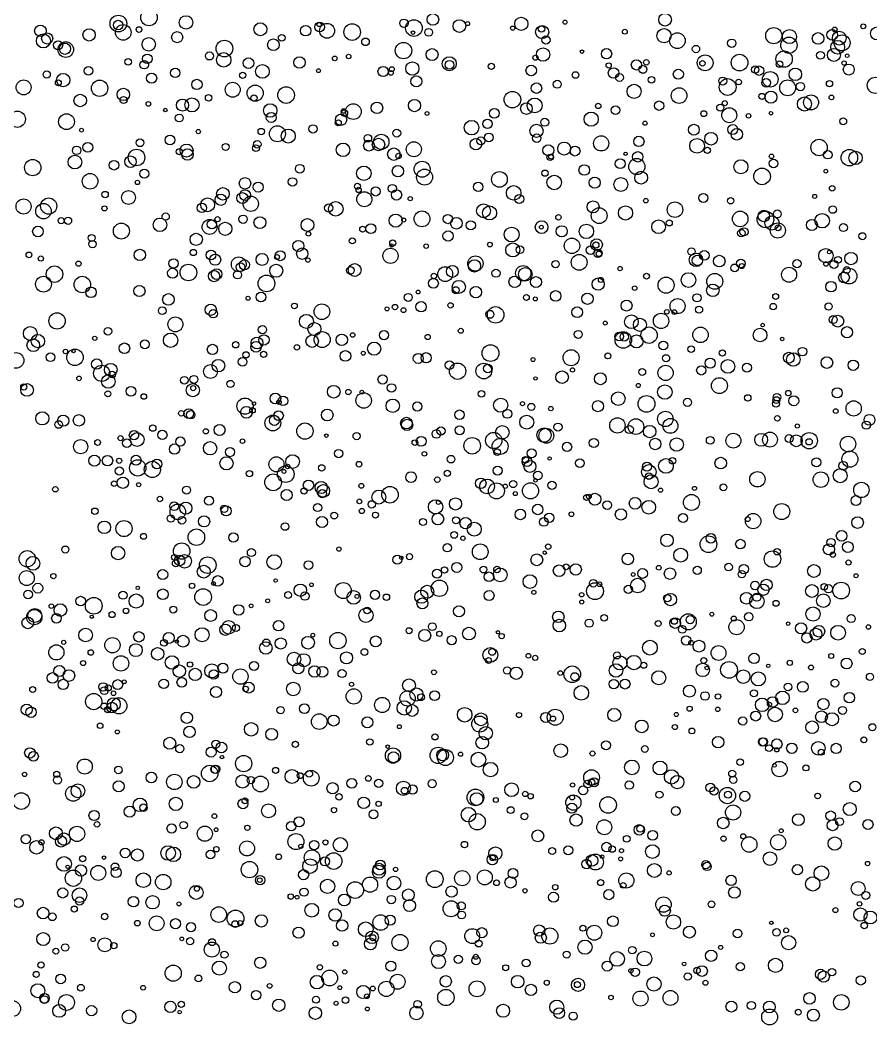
# Model space of a CAD drawing. Extents: x -296 to 296, y -196 to 196.
# Drawn here: x 70.2 to 146.2, y -195.6 to -105.8 of the extents above; entities that cross this region are included whole.
import ezdxf

# ---------------------------------------------------------------- set-up
doc = ezdxf.new("R2010")
doc.units = 0

msp = doc.modelspace()

# ---------------------------------------------------------------- linework, layer by layer
at = {"layer": 'VIA'}
for centre, radius in [((81.6929, -105.6155), 0.7399), ((78.9565, -106.1525), 0.7476), ((78.9381, -106.2847), 0.4233), ((85.0043, -106.0521), 0.6037), ((104.4605, -106.1286), 0.3753), ((105.3515, -106.5536), 0.7454), ((107.0485, -105.7848), 0.5176), ((109.4151, -106.3827), 0.5675), ((114.9394, -106.1769), 0.5883), ((118.8456, -106.0304), 0.1809), ((127.7879, -105.8082), 0.5679), ((71.9946, -106.8004), 0.5141), ((76.3406, -107.1645), 0.5536), ((79.3948, -106.9431), 0.7002), ((80.7981, -106.6902), 0.2505), ((91.6424, -106.6634), 0.5775), ((95.6826, -106.7903), 0.4657), ((96.9245, -106.4624), 0.434), ((96.8886, -106.242), 0.188), ((97.5976, -106.7993), 0.6657), ((99.8368, -106.9132), 0.7414), ((105.2678, -106.9587), 0.1571), ((106.6641, -106.9316), 0.3488), ((110.1483, -106.1575), 0.1816), ((114.1728, -106.5612), 0.1863), ((116.8033, -106.9167), 0.5854), ((116.7478, -106.6387), 0.2859), ((124.1876, -106.8814), 0.216), ((127.6866, -107.2399), 0.6365), ((137.4909, -107.2314), 0.7235), ((138.8908, -107.3187), 0.6305), ((142.7049, -107.1587), 0.4751), ((142.9333, -106.6808), 0.2155), ((145.4838, -106.3965), 0.2174), ((146.7242, -107.0383), 0.5808), ((72.2586, -107.7024), 0.6247), ((72.5999, -107.4854), 0.4955), ((73.578, -108.0895), 0.4041), ((81.6685, -108.0122), 0.5996), ((84.2088, -107.3694), 0.4929), ((88.4209, -108.3847), 0.7436), ((92.803, -108.0446), 0.5225), ((93.5483, -107.4281), 0.3048), ((101.0273, -107.786), 0.3416), ((117.1445, -107.6243), 0.3629), ((128.8833, -107.6822), 0.7034), ((133.739, -107.9135), 0.3716), ((138.8456, -108.0889), 0.7291), ((141.4489, -107.4833), 0.5176), ((143.1973, -108.2724), 0.6154), ((143.3365, -107.4556), 0.6139), ((143.5939, -107.8787), 0.7137), ((74.2565, -108.4807), 0.6999), ((74.1877, -108.4042), 0.5032), ((104.4206, -108.5672), 0.7341), ((106.9726, -108.9275), 0.5371), ((116.8836, -108.9207), 0.5985), ((120.3661, -108.6616), 0.1543), ((122.5533, -108.8469), 0.4632), ((130.5405, -108.4275), 0.3277), ((138.4156, -109.3312), 0.7323), ((142.8556, -108.9591), 0.5794), ((79.826, -109.5735), 0.2903), ((81.2564, -109.827), 0.3792), ((81.5432, -109.302), 0.4251), ((87.0903, -109.0483), 0.3599), ((88.3682, -109.3956), 0.6464), ((90.5804, -109.6927), 0.4729), ((95.1389, -109.6358), 0.5147), ((98.283, -109.2685), 0.2056), ((99.5202, -109.091), 0.2016), ((108.5139, -109.737), 0.6249), ((108.5253, -109.8306), 0.3906), ((116.2056, -109.2042), 0.2292), ((125.2208, -109.8475), 0.4548), ((126.1036, -109.6188), 0.248), ((131.3567, -109.6612), 0.7064), ((131.1204, -109.7053), 0.2436), ((134.4331, -109.642), 0.7471), ((138.0029, -109.7819), 0.2959), ((141.6587, -108.9866), 0.3472), ((143.773, -109.6856), 0.1962), ((144.0567, -109.031), 0.164), ((72.5573, -110.7039), 0.3203), ((76.2839, -110.3797), 0.3893), ((84.039, -110.5586), 0.4155), ((91.818, -110.4248), 0.6128), ((96.8321, -110.3667), 0.1676), ((102.5971, -110.436), 0.4584), ((103.2981, -110.5595), 0.2137), ((103.3795, -110.2297), 0.2158), ((105.211, -110.1739), 0.5928), ((112.2657, -109.9794), 0.2835), ((115.8285, -110.345), 0.4737), ((122.7488, -109.8922), 0.2317), ((123.1836, -110.5682), 0.4689), ((125.7994, -110.246), 0.3523), ((128.9685, -110.6801), 0.4503), ((135.8235, -110.2653), 0.3268), ((136.1765, -110.3617), 0.4179), ((139.4201, -110.6917), 0.5595), ((144.1895, -110.259), 0.4919), ((70.4924, -111.8578), 0.6654), ((73.595, -111.4506), 0.2635), ((74.0299, -111.2021), 0.594), ((77.2823, -111.9358), 0.7325), ((81.9239, -111.0341), 0.4534), ((85.972, -111.5948), 0.4639), ((90.0556, -110.7768), 0.2872), ((105.5602, -111.3153), 0.4928), ((118.1542, -111.5777), 0.3573), ((119.7818, -110.7475), 0.2955), ((123.712, -110.9779), 0.3486), ((126.5752, -111.1748), 0.2952), ((132.9367, -111.2906), 0.353), ((133.3689, -111.822), 0.7495), ((134.3508, -111.3812), 0.2492), ((136.8049, -111.4536), 0.3854), ((137.1778, -111.1378), 0.6951), ((138.7278, -111.8964), 0.7078), ((142.4699, -111.5303), 0.2777), ((146.5666, -111.6702), 0.7223), ((79.4013, -112.4843), 0.5539), ((89.1685, -112.0655), 0.6657), ((91.174, -112.3681), 0.7194), ((93.9382, -112.5423), 0.7421), ((114.1459, -112.951), 0.7414), ((116.2924, -111.922), 0.4705), ((125.0195, -112.211), 0.6318), ((129.0376, -112.5905), 0.6977), ((137.2425, -112.729), 0.5355), ((139.8706, -111.7806), 0.3696), ((75.5469, -113.0291), 0.5628), ((79.4215, -112.9815), 0.3165), ((84.6831, -113.4427), 0.5345), ((85.5311, -113.4182), 0.628), ((87.0172, -112.7903), 0.2923), ((91.0611, -112.7968), 0.2783), ((105.4005, -113.4838), 0.5452), ((116.1377, -113.4702), 0.6606), ((127.2511, -113.4902), 0.4184), ((133.1107, -113.2631), 0.2259), ((136.4401, -112.658), 0.27), ((140.2281, -113.3406), 0.6293), ((140.8235, -113.1973), 0.6673), ((142.6457, -112.7529), 0.2101), ((69.9346, -114.7001), 0.7253), ((81.6392, -113.333), 0.2072), ((83.146, -113.8769), 0.1606), ((92.5214, -113.9212), 0.6012), ((99.1425, -114.1649), 0.2905), ((99.0632, -113.9647), 0.2025), ((99.9445, -114.0161), 0.7013), ((102.0481, -113.682), 0.5151), ((112.5276, -114.1699), 0.4373), ((115.3958, -113.7465), 0.5216), ((121.8109, -113.5109), 0.2405), ((123.3511, -113.8958), 0.3819), ((131.2375, -114.2035), 0.2628), ((132.7067, -113.6626), 0.3144), ((133.5187, -114.3422), 0.6686), ((137.2406, -114.1685), 0.1652), ((74.3277, -114.9234), 0.7046), ((84.3913, -114.588), 0.351), ((92.6091, -114.54), 0.4488), ((98.5891, -115.0226), 0.272), ((98.8397, -114.7469), 0.5065), ((106.525, -114.1898), 0.1721), ((110.5015, -115.4539), 0.6519), ((111.9217, -115.1141), 0.4148), ((117.0381, -114.9734), 0.3543), ((121.1834, -114.6926), 0.6331), ((125.9852, -115.0555), 0.1856), ((135.2329, -114.3958), 0.1973), ((143.6903, -114.888), 0.3079), ((75.6642, -115.6782), 0.1685), ((86.0979, -115.807), 0.1907), ((91.7156, -115.8045), 0.2886), ((93.1619, -116.0011), 0.7155), ((94.1312, -116.2015), 0.6272), ((96.3366, -115.565), 0.371), ((103.822, -115.9471), 0.3465), ((116.3023, -115.7437), 0.5887), ((130.353, -115.6367), 0.4821), ((133.8281, -115.6184), 0.442), ((134.1923, -116.0432), 0.5163), ((80.8838, -116.8042), 0.3458), ((83.5685, -116.5584), 0.4258), ((91.36, -116.9427), 0.3353), ((101.3384, -117.0576), 0.4817), ((101.2449, -116.3995), 0.3327), ((102.1888, -116.9578), 0.5615), ((102.438, -116.7273), 0.6843), ((110.8901, -116.9302), 0.5133), ((111.3264, -116.6366), 0.3555), ((112.0409, -116.3237), 0.3907), ((116.3178, -116.3914), 0.3789), ((122.0775, -116.8612), 0.6774), ((125.4436, -116.6813), 0.4594), ((130.6432, -117.0752), 0.6567), ((131.8944, -116.4463), 0.5698), ((141.5389, -117.227), 0.7306), ((75.2311, -117.4807), 0.383), ((76.2289, -117.2178), 0.4382), ((80.5797, -118.121), 0.7395), ((84.4049, -117.5997), 0.2778), ((85.0486, -117.5054), 0.5847), ((85.1305, -117.8502), 0.5135), ((88.5403, -117.1802), 0.3026), ((91.2425, -117.287), 0.3045), ((99.02, -117.4332), 0.6075), ((103.5576, -117.8186), 0.5562), ((105.3438, -117.3887), 0.6703), ((117.3595, -117.4725), 0.492), ((118.781, -117.3223), 0.584), ((119.7424, -117.5437), 0.4452), ((125.3369, -118.0588), 0.4638), ((131.5634, -117.4765), 0.2796), ((142.3236, -117.8699), 0.381), ((144.2448, -118.1379), 0.7371), ((144.7926, -118.1504), 0.5981), ((71.303, -119.0241), 0.7296), ((75.0776, -118.529), 0.6128), ((78.5648, -118.809), 0.4304), ((80.0412, -118.4972), 0.5126), ((103.9795, -117.9916), 0.2441), ((106.0862, -119.1662), 0.7146), ((117.5178, -118.1076), 0.2852), ((117.5908, -118.0486), 0.2171), ((123.7728, -118.6762), 0.4407), ((124.256, -117.7872), 0.1508), ((125.2602, -118.9277), 0.7234), ((134.5508, -118.9525), 0.6291), ((137.465, -118.6534), 0.3961), ((137.2852, -118.0209), 0.2004), ((81.2753, -119.5695), 0.4093), ((95.1516, -119.1192), 0.3886), ((100.8775, -119.5281), 0.6446), ((103.9234, -119.3427), 0.5035), ((106.2992, -119.8746), 0.7155), ((112.9928, -120.0743), 0.6994), ((117.0612, -119.5181), 0.2765), ((120.5656, -119.2413), 0.4718), ((125.6423, -119.9251), 0.574), ((136.4397, -119.8042), 0.7438), ((142.1356, -119.3423), 0.1658), ((76.4272, -120.2417), 0.6982), ((80.6531, -120.3508), 0.1941), ((90.2625, -120.4261), 0.5112), ((94.5026, -120.3035), 0.3788), ((117.8827, -120.3514), 0.6475), ((121.4991, -120.3656), 0.4988), ((123.8364, -120.5324), 0.6239), ((77.7717, -121.4304), 0.2845), ((79.864, -121.6923), 0.622), ((88.2968, -121.368), 0.5629), ((90.2796, -121.4835), 0.4851), ((91.4483, -120.7598), 0.4497), ((100.3075, -120.6927), 0.2682), ((100.4113, -121.0198), 0.2365), ((100.9267, -121.8508), 0.6734), ((101.938, -121.1515), 0.4085), ((103.427, -120.8881), 0.3681), ((103.8007, -121.4667), 0.4591), ((111.0925, -120.7432), 0.4151), ((114.2584, -121.2827), 0.6525), ((142.7076, -120.8759), 0.2487), ((70.4907, -122.4973), 0.6744), ((72.7346, -122.4607), 0.7224), ((86.9281, -122.3411), 0.6189), ((88.1026, -121.8916), 0.5022), ((90.0295, -121.7442), 0.4878), ((90.7828, -122.251), 0.6819), ((98.3725, -122.7102), 0.6456), ((105.0221, -121.801), 0.189), ((114.7612, -121.8304), 0.3946), ((121.3536, -122.5374), 0.5404), ((126.0629, -121.9772), 0.2009), ((128.6653, -122.7809), 0.6937), ((131.204, -121.7285), 0.4033), ((133.6452, -121.9875), 0.2794), ((141.1475, -121.5929), 0.1781), ((72.2649, -122.9134), 0.6923), ((77.7121, -122.667), 0.2287), ((86.4139, -122.6244), 0.4177), ((97.7413, -122.633), 0.3615), ((106.077, -123.605), 0.7061), ((111.5674, -122.8835), 0.6124), ((112.1096, -123.0766), 0.6266), ((121.8992, -123.3147), 0.7046), ((124.249, -123.0752), 0.6352), ((134.4922, -123.6072), 0.6946), ((136.7479, -123.6491), 0.7456), ((136.6076, -123.3516), 0.5114), ((137.8097, -123.1585), 0.3531), ((142.7557, -122.774), 0.3311), ((73.8477, -123.7628), 0.273), ((74.4667, -123.7765), 0.3169), ((82.6719, -124.1348), 0.6093), ((83.1787, -123.4028), 0.3252), ((87.1089, -124.3228), 0.6677), ((87.3084, -124.0883), 0.4099), ((87.8136, -123.6363), 0.2315), ((90.099, -123.6396), 0.3725), ((91.5991, -123.9395), 0.5326), ((95.8431, -124.1512), 0.5702), ((103.7226, -123.7601), 0.5858), ((104.4434, -123.7063), 0.1771), ((108.3833, -123.6206), 0.4122), ((109.1476, -124.0012), 0.5174), ((110.4307, -124.183), 0.4134), ((116.7553, -124.3432), 0.5681), ((118.2561, -123.4687), 0.2413), ((127.2014, -124.3006), 0.6131), ((128.1518, -123.9586), 0.2738), ((137.3289, -123.9723), 0.6293), ((140.8905, -124.1482), 0.4904), ((141.8135, -123.7696), 0.6473), ((71.7743, -124.7329), 0.4758), ((79.223, -124.6897), 0.7134), ((88.5065, -124.4854), 0.5886), ((95.9256, -124.9356), 0.2081), ((100.7726, -124.5283), 0.2621), ((101.5075, -124.4778), 0.4426), ((108.4006, -125.1327), 0.4581), ((114.0863, -125.0019), 0.6609), ((116.7338, -124.3459), 0.1658), ((118.5523, -124.7115), 0.5), ((120.7592, -124.7195), 0.6449), ((134.5954, -124.8738), 0.3324), ((134.8268, -124.7603), 0.3682), ((137.8494, -124.6378), 0.6759), ((137.871, -124.4003), 0.2608), ((143.7098, -124.3805), 0.3579), ((76.5696, -125.3065), 0.307), ((76.6522, -125.856), 0.3276), ((85.9139, -125.4345), 0.5458), ((95.0377, -126.0195), 0.4948), ((99.8505, -125.5665), 0.269), ((103.4614, -125.7612), 0.2735), ((119.4661, -126.0132), 0.691), ((121.6694, -125.9066), 0.5206), ((121.6046, -125.9296), 0.2764), ((145.409, -125.1506), 0.3123), ((70.9692, -126.821), 0.255), ((80.8729, -126.8202), 0.5032), ((85.6568, -126.6106), 0.2793), ((87.2236, -126.8273), 0.4326), ((93.4087, -126.8948), 0.4449), ((95.3794, -126.712), 0.5096), ((103.2622, -126.9052), 0.6752), ((103.3549, -125.9792), 0.1537), ((106.4431, -126.0385), 0.1974), ((112.1361, -125.9018), 0.2133), ((114.179, -126.3797), 0.6248), ((114.8203, -126.3607), 0.3456), ((121.1199, -126.4091), 0.3826), ((121.7807, -126.6825), 0.3741), ((121.8719, -126.7262), 0.2476), ((130.1445, -126.5166), 0.3356), ((131.287, -126.8705), 0.4322), ((142.1441, -126.8922), 0.6366), ((142.4458, -126.5751), 0.1634), ((72.0341, -127.1496), 0.2299), ((75.3949, -127.605), 0.2371), ((83.8895, -127.5829), 0.4161), ((87.602, -127.2554), 0.496), ((89.711, -127.6652), 0.6634), ((90.215, -127.7131), 0.4453), ((91.7964, -127.2284), 0.5355), ((93.1203, -127.0103), 0.2153), ((95.8886, -127.2839), 0.1905), ((110.845, -127.5901), 0.6804), ((110.7527, -127.8113), 0.5497), ((118.0058, -127.6473), 0.3256), ((120.1111, -127.4879), 0.7057), ((130.5487, -127.2613), 0.6084), ((130.6682, -127.3116), 0.4602), ((132.6241, -127.3754), 0.516), ((134.5467, -127.5983), 0.3838), ((139.5659, -127.6096), 0.3656), ((142.1568, -127.6302), 0.2033), ((142.8675, -127.6726), 0.358), ((143.2291, -127.2632), 0.3021), ((144.386, -127.1507), 0.553), ((73.2512, -128.5438), 0.7314), ((83.7982, -128.4637), 0.4493), ((85.21, -128.3947), 0.742), ((87.5071, -128.7113), 0.5033), ((87.733, -128.5436), 0.4748), ((89.6037, -128.603), 0.3585), ((89.8668, -127.9209), 0.3985), ((93.0538, -128.2378), 0.5835), ((99.6833, -128.2106), 0.3431), ((100.0619, -128.169), 0.5717), ((108.1458, -128.5373), 0.6633), ((108.7868, -128.2984), 0.5294), ((112.6764, -128.4588), 0.364), ((115.1114, -128.4587), 0.684), ((115.3006, -128.5553), 0.607), ((123.7605, -128.0477), 0.1971), ((134.0009, -127.9804), 0.3437), ((134.6396, -127.8167), 0.2237), ((138.8591, -128.5912), 0.6702), ((143.764, -128.8414), 0.4818), ((144.2093, -128.7166), 0.7036), ((144.0126, -128.1711), 0.2954), ((72.2694, -129.4393), 0.7037), ((75.7358, -129.472), 0.7388), ((92.1787, -129.3701), 0.7475), ((107.0952, -129.3564), 0.4388), ((107.1366, -128.7066), 0.2424), ((109.3634, -129.6816), 0.5846), ((114.3541, -129.2316), 0.5162), ((116.2545, -129.2523), 0.4898), ((121.8095, -129.4325), 0.5471), ((122.0561, -129.0573), 0.2291), ((126.1248, -128.7209), 0.2608), ((127.8728, -129.525), 0.7214), ((129.8733, -129.0686), 0.6587), ((132.2193, -129.1844), 0.7088), ((142.5994, -129.6645), 0.4698), ((76.5117, -130.166), 0.4643), ((80.8371, -130.0478), 0.504), ((91.6925, -130.5844), 0.4314), ((105.7253, -130.1398), 0.1657), ((109.0909, -129.975), 0.3105), ((110.8867, -130.1535), 0.5134), ((118.0104, -130.4902), 0.4728), ((125.0663, -129.7958), 0.2033), ((132.045, -129.9854), 0.5561), ((83.4268, -130.8032), 0.5194), ((90.5356, -130.6969), 0.1805), ((104.8418, -130.6184), 0.3528), ((105.9908, -131.4514), 0.46), ((115.3933, -130.6228), 0.2604), ((116.1938, -130.754), 0.1769), ((120.8508, -130.7349), 0.5054), ((124.3418, -131.3493), 0.4928), ((128.897, -131.3977), 0.674), ((130.6286, -130.6597), 0.3631), ((137.6595, -130.543), 0.2653), ((82.876, -131.8056), 0.3417), ((87.2005, -131.7175), 0.5069), ((87.4315, -132.0739), 0.3774), ((94.6794, -131.3858), 0.2543), ((97.1342, -131.8979), 0.6997), ((102.9518, -131.6459), 0.1771), ((103.6617, -131.4835), 0.2399), ((104.4151, -131.7554), 0.2166), ((108.6289, -131.3312), 0.2375), ((112.1427, -132.1326), 0.3564), ((112.6467, -132.1805), 0.7383), ((119.9304, -131.9477), 0.4786), ((127.9415, -131.9052), 0.2036), ((128.6171, -131.9319), 0.204), ((130.8168, -131.7109), 0.3184), ((137.4395, -131.4396), 0.2846), ((142.388, -131.4346), 0.3207), ((73.478, -132.7186), 0.7311), ((84.0485, -133.0304), 0.6722), ((95.7547, -132.7625), 0.6272), ((96.4667, -133.4493), 0.583), ((122.435, -132.9185), 0.1766), ((124.7811, -132.7993), 0.6092), ((125.5345, -133.0713), 0.586), ((127.4251, -132.7185), 0.6883), ((142.8005, -132.5982), 0.3532), ((143.2092, -132.7377), 0.5264), ((71.0866, -133.8428), 0.6143), ((78.0204, -133.6431), 0.3415), ((91.823, -133.5017), 0.3692), ((97.1568, -134.3888), 0.7166), ((102.6798, -133.9931), 0.4083), ((109.5412, -133.6025), 0.2235), ((120.0258, -133.9249), 0.3554), ((123.6727, -134.1053), 0.3885), ((124.0475, -134.4189), 0.7366), ((126.3532, -133.9949), 0.7335), ((130.9463, -133.9687), 0.6923), ((136.2715, -133.9823), 0.6081), ((136.4983, -133.0948), 0.1647), ((144.0328, -133.7307), 0.501), ((71.3532, -134.8893), 0.5657), ((71.7704, -134.5231), 0.5918), ((76.8472, -134.2824), 0.1873), ((81.3163, -134.8112), 0.3939), ((83.6201, -134.4474), 0.6417), ((89.4387, -134.8549), 0.283), ((91.2486, -135.0367), 0.4749), ((91.3378, -134.6859), 0.5275), ((91.9583, -134.4196), 0.4658), ((96.2626, -134.5239), 0.5578), ((98.9075, -134.4129), 0.5112), ((99.8821, -133.978), 0.1978), ((101.8023, -135.2007), 0.5862), ((106.5835, -134.1568), 0.2321), ((124.1412, -134.1525), 0.379), ((125.2325, -134.5477), 0.5832), ((127.6276, -134.9173), 0.394), ((138.2401, -134.3294), 0.1586), ((69.816, -136.2481), 0.6985), ((74.2335, -135.454), 0.1968), ((75.0789, -135.9745), 0.7389), ((74.9538, -135.4152), 0.1509), ((79.4969, -135.1653), 0.4745), ((87.3611, -135.2708), 0.4612), ((90.365, -135.7503), 0.2793), ((91.9256, -135.7079), 0.2765), ((94.8997, -135.0816), 0.2433), ((99.2332, -135.852), 0.4773), ((100.8286, -135.6055), 0.1741), ((106.4478, -136.0126), 0.4557), ((112.192, -135.5997), 0.7466), ((119.3918, -136.007), 0.716), ((130.1167, -135.2403), 0.3018), ((132.8967, -135.5924), 0.2799), ((138.8362, -136.005), 0.4846), ((139.237, -136.1655), 0.6074), ((140.049, -135.4658), 0.3829), ((72.8934, -135.9639), 0.3964), ((77.0254, -136.5742), 0.4673), ((87.8929, -136.7195), 0.5629), ((90.0467, -136.3742), 0.3945), ((105.7338, -136.0756), 0.4404), ((108.5274, -136.6809), 0.3877), ((115.9906, -136.1711), 0.1797), ((122.679, -135.8468), 0.2646), ((127.87, -136.0568), 0.3196), ((131.8151, -136.4953), 0.4537), ((133.3937, -136.7905), 0.6099), ((142.2329, -136.4461), 0.5204), ((144.5893, -136.6855), 0.4617), ((77.4697, -137.404), 0.7213), ((78.27, -137.0805), 0.5658), ((78.3993, -137.5043), 0.289), ((87.1792, -137.2372), 0.6195), ((109.2515, -137.2113), 0.7291), ((111.5943, -137.1975), 0.7011), ((111.943, -136.9747), 0.3851), ((118.5833, -137.7457), 0.5625), ((119.5147, -137.0962), 0.1898), ((125.739, -137.2788), 0.3088), ((127.8295, -137.3661), 0.6799), ((131.0191, -137.138), 0.4164), ((135.0919, -136.9011), 0.4006), ((75.4408, -137.8538), 0.2057), ((78.0595, -138.1309), 0.6019), ((84.8481, -138.0191), 0.3398), ((85.7049, -137.9435), 0.3583), ((88.9675, -138.3461), 0.3159), ((102.5573, -137.9511), 0.4147), ((116.2089, -137.8583), 0.1516), ((122.0035, -137.889), 0.5323), ((132.6358, -138.503), 0.7116), ((70.5115, -138.6211), 0.2751), ((70.8024, -138.8851), 0.5628), ((78.0182, -139.2354), 0.2703), ((80.0829, -139.006), 0.432), ((85.6039, -138.9055), 0.5921), ((85.6451, -138.7255), 0.2304), ((98.1875, -139.0442), 0.5654), ((99.4967, -139.0728), 0.2362), ((100.8688, -139.8283), 0.6915), ((100.6995, -139.0845), 0.1698), ((103.3455, -138.7085), 0.3804), ((111.3818, -139.2326), 0.2949), ((123.6003, -139.6662), 0.6089), ((125.3883, -138.4864), 0.1826), ((127.7623, -139.0785), 0.6456), ((138.7881, -139.1692), 0.2452), ((143.1463, -139.142), 0.4529), ((81.229, -139.4745), 0.2438), ((90.2659, -140.335), 0.7264), ((91.0707, -140.0959), 0.1606), ((92.9782, -139.656), 0.4755), ((93.3028, -139.9808), 0.2057), ((93.6696, -139.8607), 0.4314), ((103.4599, -140.3036), 0.6013), ((105.6508, -140.3685), 0.4081), ((113.1018, -140.25), 0.6319), ((115.0497, -140.115), 0.1825), ((121.7853, -140.3396), 0.4966), ((126.1276, -140.1344), 0.7489), ((129.7843, -139.9987), 0.364), ((135.165, -139.6006), 0.2899), ((137.6909, -140.114), 0.3182), ((137.7221, -139.7953), 0.3025), ((137.7729, -139.5342), 0.3402), ((139.2794, -139.8583), 0.439), ((144.6265, -140.5438), 0.6837), ((72.162, -141.4261), 0.5915), ((84.5785, -140.9808), 0.2466), ((85.2468, -141.0134), 0.4339), ((85.4219, -141.1067), 0.3678), ((90.3983, -140.8884), 0.5276), ((90.9376, -140.717), 0.2463), ((93.2655, -141.1848), 0.4267), ((97.6105, -141.1242), 0.5197), ((109.4228, -141.1081), 0.4293), ((113.6903, -141.0221), 0.4007), ((115.8383, -140.4026), 0.3135), ((117.578, -140.5531), 0.197), ((127.8091, -141.4764), 0.6883), ((143.0244, -140.7812), 0.211), ((73.6259, -141.9754), 0.3403), ((74.028, -141.636), 0.5028), ((75.4316, -141.603), 0.5078), ((92.7469, -141.8384), 0.7078), ((92.8821, -141.6118), 0.4431), ((95.6221, -142.5685), 0.7293), ((104.6865, -141.8515), 0.5195), ((104.7384, -142.0151), 0.5037), ((115.4259, -141.7627), 0.6211), ((118.2174, -142.2084), 0.3649), ((123.5263, -142.059), 0.688), ((125.1748, -142.1658), 0.698), ((128.2598, -142.0955), 0.6637), ((137.8141, -141.4231), 0.2466), ((145.7624, -142.033), 0.3657), ((146.0405, -141.559), 0.4867), ((80.3528, -142.9406), 0.4189), ((80.6258, -143.3218), 0.6196), ((82.0245, -142.2949), 0.2908), ((82.8886, -142.903), 0.4118), ((86.7716, -142.5845), 0.2357), ((87.9929, -142.4641), 0.4937), ((100.2363, -143.0095), 0.3252), ((107.3549, -142.8221), 0.3857), ((107.7761, -142.5553), 0.3643), ((109.437, -142.4906), 0.3971), ((112.4845, -143.4044), 0.7291), ((113.2477, -142.6708), 0.5985), ((116.9707, -142.9217), 0.6415), ((117.1755, -142.9764), 0.6654), ((124.5971, -142.4268), 0.3644), ((126.407, -142.6086), 0.5564), ((137.1501, -143.3239), 0.6626), ((139.5941, -142.1133), 0.1834), ((140.6643, -143.4207), 0.7293), ((75.5866, -143.9576), 0.6365), ((77.1004, -143.5862), 0.2592), ((79.1488, -143.1939), 0.2281), ((79.7114, -143.6493), 0.3875), ((84.4934, -143.4999), 0.4147), ((87.1447, -144.1027), 0.5962), ((90.0408, -143.4661), 0.2041), ((97.5249, -142.9688), 0.1612), ((105.4371, -143.5931), 0.2516), ((106.0033, -143.4733), 0.4369), ((110.5546, -143.8771), 0.7375), ((113.0521, -143.9292), 0.7155), ((119.0241, -143.978), 0.4162), ((121.4201, -143.6278), 0.4121), ((126.9068, -143.7164), 0.5099), ((128.8203, -143.7705), 0.5982), ((131.8153, -143.3915), 0.3474), ((133.8862, -143.4212), 0.6652), ((136.3664, -143.3405), 0.576), ((138.8617, -143.233), 0.3505), ((139.5034, -143.4338), 0.5258), ((140.6469, -143.5228), 0.2795), ((144.1223, -143.7242), 0.6941), ((83.9744, -144.1685), 0.4586), ((88.9286, -144.4377), 0.4135), ((98.6288, -144.5718), 0.367), ((106.2891, -144.5925), 0.2044), ((112.7799, -144.4425), 0.296), ((115.8735, -144.5561), 0.4039), ((144.287, -145.0732), 0.7155), ((76.8225, -145.2046), 0.4996), ((77.9829, -145.2065), 0.4658), ((79.0221, -145.2184), 0.2313), ((80.6898, -145.8525), 0.7294), ((80.5329, -145.1722), 0.4478), ((81.9884, -145.9923), 0.7263), ((82.402, -145.5116), 0.4372), ((88.6127, -145.441), 0.5869), ((93.0739, -145.5361), 0.6711), ((94.5128, -145.2838), 0.6129), ((100.4505, -145.5217), 0.2513), ((108.6736, -145.0733), 0.3413), ((115.3075, -145.1305), 0.2906), ((115.4588, -145.3018), 0.436), ((115.7163, -145.7248), 0.5358), ((117.4684, -145.0142), 0.1528), ((120.1682, -145.4312), 0.3859), ((126.1674, -145.7515), 0.4078), ((127.8571, -145.6782), 0.6562), ((128.4481, -145.2156), 0.2871), ((132.7491, -145.4253), 0.5184), ((141.3022, -145.356), 0.4029), ((143.6923, -145.6562), 0.3867), ((79.0365, -146.1311), 0.3644), ((90.663, -146.3678), 0.2836), ((93.9013, -146.4086), 0.7435), ((93.745, -146.168), 0.1712), ((94.0719, -145.7279), 0.1983), ((97.1153, -145.8527), 0.2883), ((105.0926, -146.6739), 0.4775), ((108.3284, -146.3352), 0.2793), ((112.8286, -146.0906), 0.3982), ((116.4247, -146.532), 0.3937), ((126.3313, -146.206), 0.648), ((126.3265, -146.5914), 0.293), ((136.0294, -146.8702), 0.6872), ((141.6958, -146.9016), 0.6912), ((143.4226, -146.549), 0.6253), ((78.5815, -147.2616), 0.25), ((79.3602, -147.1757), 0.5095), ((80.7715, -147.3566), 0.1823), ((92.775, -147.142), 0.7464), ((95.9351, -147.4073), 0.4649), ((97.0681, -147.6076), 0.5447), ((107.4421, -146.9041), 0.2429), ((111.3266, -147.2301), 0.4679), ((111.8875, -147.5108), 0.661), ((112.7225, -147.9077), 0.7118), ((114.215, -147.304), 0.3148), ((115.7628, -147.9029), 0.7239), ((116.2118, -146.9681), 0.1542), ((117.679, -147.412), 0.3636), ((126.5319, -147.0858), 0.626), ((145.3126, -147.8253), 0.6865), ((73.3257, -147.7642), 0.2401), ((85.0499, -147.8339), 0.3542), ((93.9859, -148.2772), 0.4918), ((95.5348, -147.9214), 0.2687), ((97.2582, -147.909), 0.5595), ((97.1722, -148.1544), 0.3676), ((100.6541, -147.4556), 0.2141), ((102.2108, -148.4582), 0.6202), ((103.214, -148.2496), 0.7396), ((113.5115, -147.4906), 0.1906), ((114.4024, -148.1505), 0.1782), ((121.5209, -148.6527), 0.528), ((127.3772, -147.8412), 0.1855), ((130.408, -147.6827), 0.1808), ((132.9954, -147.5888), 0.3032), ((82.6614, -148.633), 0.2435), ((83.9374, -149.2753), 0.3983), ((84.9855, -149.456), 0.5433), ((87.0496, -148.7869), 0.3958), ((100.4831, -148.8409), 0.2115), ((101.5855, -149.1099), 0.3269), ((107.2814, -149.3376), 0.6383), ((107.543, -148.9356), 0.1839), ((109.0624, -149.0732), 0.5427), ((120.7711, -148.4952), 0.2666), ((120.9728, -148.4204), 0.2124), ((122.6222, -149.1866), 0.3863), ((125.1052, -149.0156), 0.5205), ((126.3261, -149.365), 0.6132), ((130.1413, -148.9399), 0.7149), ((144.8348, -148.7687), 0.4407), ((76.8606, -149.7224), 0.2854), ((84.2637, -149.7748), 0.6949), ((88.4012, -149.5149), 0.3233), ((88.5808, -149.6927), 0.447), ((96.7563, -149.4), 0.3599), ((98.2366, -150.1122), 0.3014), ((100.7056, -149.703), 0.2292), ((101.9188, -150.0733), 0.2714), ((107.4901, -150.4163), 0.5214), ((114.8574, -150.0134), 0.4674), ((116.4091, -149.5673), 0.4677), ((117.4327, -150.3108), 0.4217), ((119.4217, -149.9957), 0.2107), ((123.8355, -150.0116), 0.5005), ((135.6502, -150.6099), 0.6856), ((138.2043, -149.7505), 0.7134), ((77.6991, -151.1583), 0.5583), ((79.4612, -151.276), 0.7187), ((83.647, -150.3755), 0.3266), ((84.6318, -150.534), 0.3391), ((86.6151, -150.6345), 0.4986), ((93.8418, -151.0934), 0.3345), ((97.1437, -150.6866), 0.4922), ((106.1575, -150.6855), 0.3167), ((109.1099, -150.5316), 0.3159), ((109.9705, -150.7904), 0.5042), ((110.7442, -151.3247), 0.6261), ((116.9512, -150.6849), 0.3886), ((129.3932, -150.3364), 0.3985), ((135.1572, -150.4358), 0.2148), ((144.9732, -150.7406), 0.5221), ((81.2055, -151.9656), 0.264), ((85.9236, -152.044), 0.7388), ((89.2335, -152.071), 0.4189), ((108.9412, -151.8417), 0.2995), ((131.8791, -152.1439), 0.4244), ((143.5483, -151.9206), 0.4762), ((84.6109, -153.2801), 0.7315), ((109.7292, -152.1444), 0.1932), ((127.9505, -152.3231), 0.5549), ((131.6561, -152.6761), 0.7482), ((134.5117, -152.6591), 0.427), ((142.6041, -152.5217), 0.3715), ((144.1083, -152.921), 0.4841), ((70.8124, -153.9757), 0.7283), ((74.22, -153.1461), 0.3139), ((78.9306, -153.4653), 0.5929), ((90.8365, -153.4176), 0.3622), ((98.6567, -153.1038), 0.1978), ((104.9581, -153.7816), 0.2732), ((108.336, -152.9907), 0.3688), ((111.2726, -153.3485), 0.7019), ((117.037, -153.4328), 0.1554), ((117.3457, -152.8901), 0.2408), ((124.4529, -153.9884), 0.5143), ((129.1767, -153.6513), 0.6186), ((137.3751, -154.0004), 0.735), ((137.7943, -153.3391), 0.2927), ((142.4144, -153.1297), 0.5007), ((142.7626, -153.6115), 0.2368), ((71.3267, -154.3821), 0.6188), ((83.9669, -153.8442), 0.2593), ((84.0856, -154.3793), 0.3086), ((84.4352, -154.1263), 0.4671), ((84.8744, -154.1972), 0.6048), ((86.9356, -154.5429), 0.7406), ((90.2703, -154.227), 0.4663), ((92.875, -154.2659), 0.6559), ((95.9425, -154.5326), 0.3891), ((103.8745, -154.0551), 0.4087), ((104.2286, -153.8865), 0.157), ((109.1788, -154.7458), 0.4488), ((116.3268, -154.0651), 0.5273), ((133.4585, -154.7129), 0.3405), ((144.1722, -154.3074), 0.2326), ((70.7735, -155.6946), 0.6723), ((73.1498, -155.5218), 0.2322), ((82.9154, -155.383), 0.4498), ((86.5831, -155.121), 0.576), ((107.4099, -155.3086), 0.4019), ((108.0893, -154.98), 0.2829), ((111.558, -154.9374), 0.3042), ((112.058, -155.5755), 0.4229), ((113.0526, -155.4179), 0.6174), ((112.7687, -154.9282), 0.2882), ((118.3187, -155.039), 0.5185), ((118.9489, -154.6915), 0.2561), ((119.8032, -154.9261), 0.5057), ((124.9297, -155.3789), 0.1711), ((125.7727, -155.285), 0.4377), ((127.2195, -154.7769), 0.2125), ((128.2214, -155.3031), 0.5096), ((130.6584, -155.0079), 0.3612), ((134.635, -155.3475), 0.3342), ((134.8127, -154.8958), 0.4195), ((141.073, -155.064), 0.5672), ((144.8406, -155.4844), 0.1812), ((71.7637, -156.597), 0.4384), ((85.5399, -156.3889), 0.2367), ((87.4473, -156.1839), 0.169), ((87.8461, -155.9499), 0.4708), ((93.0021, -155.9093), 0.1542), ((96.1941, -156.2956), 0.1662), ((99.0402, -156.8145), 0.7177), ((107.6331, -156.6104), 0.7288), ((115.7112, -156.0149), 0.6121), ((121.523, -156.868), 0.7494), ((121.367, -156.1576), 0.3423), ((121.9267, -156.2486), 0.2062), ((125.3478, -156.3618), 0.6505), ((135.814, -156.3616), 0.3861), ((136.8408, -156.3101), 0.5114), ((141.9976, -156.4743), 0.2866), ((143.5037, -156.8135), 0.7482), ((70.8916, -157.1692), 0.3912), ((79.3693, -157.2341), 0.3576), ((80.6858, -156.5672), 0.1522), ((82.932, -157.145), 0.4758), ((86.5269, -157.3967), 0.7422), ((94.1152, -157.2114), 0.3048), ((95.2108, -156.7816), 0.5548), ((95.6146, -157.3065), 0.373), ((99.9681, -157.4298), 0.6084), ((101.8764, -157.1947), 0.4151), ((106.015, -157.3594), 0.59), ((106.5413, -156.9198), 0.5766), ((112.0629, -157.259), 0.446), ((116.0591, -156.9665), 0.183), ((120.3313, -157.1847), 0.1988), ((124.5041, -156.7056), 0.3641), ((128.2564, -157.6226), 0.5493), ((135.0455, -157.4957), 0.5245), ((135.9739, -157.4063), 0.3631), ((136.5641, -156.7389), 0.5021), ((140.8967, -156.8498), 0.5724), ((142.3766, -156.6525), 0.3698), ((72.967, -158.2078), 0.2054), ((73.7819, -158.5622), 0.5657), ((75.587, -157.7501), 0.4239), ((76.7559, -158.1708), 0.7498), ((80.5423, -157.7543), 0.636), ((90.8175, -158.1724), 0.1716), ((92.2907, -157.731), 0.1758), ((100.2629, -157.3385), 0.1767), ((102.9022, -157.4081), 0.2833), ((106.1105, -157.9573), 0.488), ((120.3396, -157.8384), 0.1759), ((127.9828, -157.4914), 0.3287), ((135.991, -157.774), 0.6476), ((137.6942, -157.954), 0.2652), ((141.9234, -157.7228), 0.6044), ((71.4487, -159.1845), 0.6824), ((71.4958, -159.0438), 0.6222), ((73.4247, -159.2908), 0.4288), ((78.3975, -158.958), 0.2733), ((79.6394, -158.6301), 0.2416), ((83.8581, -158.5101), 0.3069), ((87.195, -159.0435), 0.5256), ((89.7024, -158.5447), 0.4682), ((101.0651, -159.0237), 0.6382), ((101.1853, -158.5891), 0.2925), ((109.378, -158.6642), 0.49), ((118.2482, -159.1605), 0.509), ((129.854, -159.6046), 0.7177), ((131.961, -158.9302), 0.1748), ((135.2507, -159.1495), 0.3817), ((140.9966, -158.9114), 0.6389), ((70.8631, -159.7014), 0.5157), ((76.576, -159.1524), 0.1503), ((88.8, -160.0951), 0.6005), ((93.2614, -159.9552), 0.4673), ((107, -160.0416), 0.3426), ((118.338, -159.939), 0.5602), ((121.0003, -159.7259), 0.3635), ((122.3394, -159.2461), 0.2895), ((127.1721, -159.7601), 0.2611), ((128.683, -159.7139), 0.4776), ((128.6165, -159.5621), 0.2671), ((130.0238, -159.4087), 0.37), ((134.1681, -160.0825), 0.6811), ((133.914, -159.3192), 0.2245), ((138.7773, -159.7645), 0.1606), ((139.9321, -160.1819), 0.4973), ((144.4016, -159.3164), 0.3624), ((76.0271, -160.7842), 0.6109), ((80.7852, -160.9476), 0.467), ((83.4592, -161.0479), 0.4906), ((86.4372, -160.756), 0.6272), ((88.5226, -160.3192), 0.4994), ((89.4674, -160.1578), 0.3133), ((96.3254, -160.797), 0.1746), ((98.5602, -161.2813), 0.7325), ((104.9243, -160.3973), 0.2698), ((106.3208, -160.8249), 0.5335), ((107.6282, -160.6788), 0.238), ((110.2703, -160.6581), 0.568), ((112.8513, -160.54), 0.1518), ((113.1896, -160.8831), 0.2339), ((129.3276, -160.2791), 0.3484), ((140.4465, -161.043), 0.4598), ((141.2614, -160.7078), 0.5307), ((141.5257, -160.4503), 0.5171), ((143.2376, -160.5792), 0.6596), ((145.9448, -160.0658), 0.1991), ((74.0775, -161.4342), 0.1833), ((78.4268, -161.6929), 0.6835), ((80.5135, -162.1355), 0.5741), ((83.0328, -161.4803), 0.3023), ((84.1683, -161.3703), 0.1509), ((84.739, -161.335), 0.526), ((92.1248, -161.9442), 0.5577), ((92.1679, -161.4692), 0.3276), ((93.4616, -161.5397), 0.4975), ((95.8984, -161.4793), 0.5665), ((101.9399, -161.3546), 0.4838), ((108.7213, -161.2487), 0.4086), ((126.429, -161.9155), 0.6611), ((129.66, -161.2726), 0.4185), ((130.1092, -161.4821), 0.2101), ((130.8119, -161.7803), 0.5318), ((73.4159, -162.3353), 0.6787), ((76.4914, -162.3462), 0.245), ((82.4611, -162.4702), 0.5595), ((94.6431, -162.9333), 0.6075), ((95.5156, -163.0356), 0.5814), ((99.3311, -162.8304), 0.5377), ((100.9348, -162.313), 0.3048), ((112.1763, -162.5671), 0.6567), ((112.3343, -162.2928), 0.306), ((115.5774, -162.6378), 0.2103), ((123.4955, -162.6118), 0.3128), ((132.5586, -162.3947), 0.6633), ((135.7337, -162.868), 0.4627), ((142.6251, -162.6586), 0.2225), ((145.3928, -162.2576), 0.2711), ((75.807, -163.295), 0.2263), ((79.188, -163.3232), 0.6894), ((83.7474, -163.2362), 0.6056), ((85.358, -163.4176), 0.238), ((87.2982, -163.9931), 0.6276), ((88.2955, -163.7453), 0.4456), ((91.0714, -163.5432), 0.3992), ((95.0234, -163.7559), 0.4919), ((112.0186, -163.0613), 0.262), ((116.184, -162.8229), 0.2314), ((123.397, -163.9532), 0.6048), ((123.7528, -163.2697), 0.63), ((124.9995, -163.246), 0.6428), ((125.882, -163.4871), 0.2707), ((131.145, -163.9031), 0.6004), ((131.2422, -163.0616), 0.2687), ((133.4946, -163.8985), 0.7484), ((136.9945, -163.5372), 0.154), ((138.9252, -163.2694), 0.2375), ((143.9927, -163.3297), 0.4882), ((73.0747, -164.6211), 0.476), ((73.6776, -164.0021), 0.4925), ((74.5409, -164.4055), 0.5216), ((84.407, -164.0095), 0.5574), ((85.8218, -164.3049), 0.5454), ((87.4736, -164.3063), 0.4161), ((89.8601, -164.492), 0.6846), ((96.4743, -164.0369), 0.5086), ((97.1781, -164.0701), 0.4873), ((98.932, -164.2239), 0.36), ((107.1375, -164.1124), 0.2176), ((113.6785, -163.9512), 0.3271), ((114.4967, -164.2002), 0.548), ((118.4201, -164.1866), 0.2078), ((119.4921, -164.2894), 0.7413), ((119.7132, -164.507), 0.3578), ((127.2215, -164.6064), 0.63), ((131.5063, -163.7287), 0.1619), ((134.7647, -164.5016), 0.6018), ((136.1111, -164.7055), 0.6303), ((140.8203, -163.6905), 0.2189), ((146.0775, -164.522), 0.3192), ((74.0322, -165.1978), 0.4567), ((77.5993, -165.4279), 0.382), ((78.8944, -165.2184), 0.4463), ((79.4863, -164.9606), 0.169), ((83.005, -165.1417), 0.4255), ((84.618, -165.0129), 0.4267), ((90.5985, -165.4805), 0.4871), ((94.5748, -165.6002), 0.6055), ((99.7848, -165.1932), 0.1873), ((104.9157, -165.2757), 0.5705), ((123.1955, -165.1724), 0.4204), ((124.2068, -165.1627), 0.4448), ((138.7733, -165.4169), 0.3404), ((140.0834, -165.4154), 0.4856), ((142.9488, -165.0824), 0.3464), ((71.3055, -165.6536), 0.2638), ((76.7546, -166.7264), 0.7279), ((77.7031, -165.755), 0.3503), ((78.0522, -165.517), 0.2716), ((78.5217, -165.9889), 0.2085), ((87.6815, -165.8698), 0.4968), ((90.3243, -165.5992), 0.2467), ((99.9794, -166.2686), 0.6813), ((104.7868, -166.4509), 0.6807), ((105.5807, -166.1033), 0.5865), ((105.9861, -166.3482), 0.299), ((107.2082, -166.1976), 0.4314), ((120.3021, -165.9536), 0.6533), ((129.9614, -165.798), 0.5337), ((131.3506, -166.2315), 0.3842), ((132.5097, -166.2786), 0.2387), ((135.7153, -165.9936), 0.3133), ((138.2659, -166.399), 0.6046), ((144.2471, -166.3817), 0.4675), ((70.7656, -167.4542), 0.504), ((77.6812, -167.1519), 0.2895), ((78.3754, -167.2663), 0.4689), ((78.5485, -166.9651), 0.5818), ((78.9995, -167.1144), 0.7224), ((95.574, -167.3611), 0.4405), ((102.5188, -167.0352), 0.6788), ((104.4829, -167.2979), 0.6396), ((136.4522, -167.0272), 0.604), ((137.1087, -166.9813), 0.1884), ((137.393, -166.7664), 0.4654), ((141.9226, -166.9529), 0.5091), ((71.1573, -167.6808), 0.4646), ((77.9921, -167.4584), 0.2679), ((85.0686, -168.1707), 0.5049), ((93.4409, -167.499), 0.3193), ((96.898, -168.5223), 0.699), ((105.1948, -167.5301), 0.5234), ((109.8821, -167.912), 0.6511), ((111.3292, -168.3134), 0.5699), ((114.737, -167.9386), 0.2275), ((117.1158, -168.1452), 0.4456), ((117.9706, -168.1298), 0.7151), ((123.2385, -167.9256), 0.5825), ((128.7932, -167.8859), 0.1851), ((129.9768, -167.3702), 0.2306), ((132.4884, -167.4256), 0.1978), ((135.8732, -168.023), 0.4481), ((137.6076, -167.8843), 0.65), ((139.4275, -167.5152), 0.2066), ((141.7522, -168.0883), 0.5264), ((142.6922, -168.3123), 0.5853), ((143.6351, -167.5215), 0.3608), ((77.3284, -168.8895), 0.2491), ((90.8178, -169.2064), 0.6015), ((98.1826, -168.424), 0.4894), ((101.1963, -168.5874), 0.4895), ((111.2304, -168.7454), 0.718), ((117.7744, -168.259), 0.2335), ((125.6988, -168.9467), 0.5641), ((128.6588, -169.0068), 0.2311), ((134.7202, -168.4699), 0.367), ((140.9186, -169.0255), 0.5659), ((146.3013, -169.022), 0.3128), ((78.8635, -169.4399), 0.1808), ((85.3141, -169.4398), 0.5086), ((92.6408, -169.6565), 0.5256), ((104.0467, -168.9708), 0.1761), ((107.2365, -169.8871), 0.2739), ((111.7677, -169.5587), 0.5945), ((130.1858, -169.3584), 0.2577), ((83.5454, -170.4572), 0.5337), ((84.4419, -170.9365), 0.3681), ((87.6585, -170.5252), 0.3537), ((88.1615, -170.838), 0.4785), ((94.7632, -170.5543), 0.2796), ((101.4197, -170.3439), 0.2884), ((111.4497, -170.4025), 0.5643), ((118.4691, -171.1168), 0.6076), ((122.5138, -170.6385), 0.3961), ((132.5258, -170.3594), 0.5131), ((136.4921, -170.3405), 0.3775), ((136.5706, -170.3358), 0.3736), ((137.7679, -170.5281), 0.4604), ((139.1019, -170.9035), 0.4661), ((141.4657, -170.9021), 0.6032), ((143.0673, -170.9146), 0.4561), ((145.5402, -170.1502), 0.2644), ((71.0519, -171.3169), 0.4662), ((71.377, -171.6266), 0.4337), ((87.2375, -171.2467), 0.447), ((103.4826, -171.554), 0.6798), ((103.0018, -170.7537), 0.1599), ((103.5276, -171.7083), 0.4881), ((107.5201, -171.5363), 0.7272), ((107.9197, -171.507), 0.5209), ((108.1691, -171.7312), 0.7157), ((109.5168, -171.4352), 0.184), ((111.1107, -171.9234), 0.6584), ((121.3022, -171.3674), 0.227), ((125.9781, -170.9662), 0.2996), ((137.0661, -170.8894), 0.3026), ((137.752, -171.0398), 0.1943), ((141.7324, -171.259), 0.2652), ((75.9553, -172.5367), 0.6728), ((88.2134, -171.6911), 0.152), ((90.1462, -172.2726), 0.7285), ((112.194, -172.8094), 0.647), ((124.8166, -172.6085), 0.655), ((127.3282, -172.6639), 0.6222), ((134.4925, -172.146), 0.2934), ((138.005, -172.7577), 0.6831), ((137.545, -172.4396), 0.163), ((70.5795, -173.2391), 0.1913), ((73.4565, -173.2194), 0.2725), ((78.9649, -172.8356), 0.3378), ((81.9058, -173.5127), 0.478), ((83.9583, -173.9095), 0.6889), ((87.1072, -173.1567), 0.7349), ((87.5814, -172.7885), 0.3548), ((87.6315, -172.7773), 0.3726), ((92.9969, -172.8758), 0.2696), ((94.4608, -173.4251), 0.6184), ((95.1893, -173.3503), 0.2601), ((96.1791, -173.5782), 0.6996), ((96.006, -173.1897), 0.2973), ((121.2142, -173.5221), 0.6996), ((128.3572, -173.4616), 0.6404), ((133.7775, -173.1636), 0.3103), ((140.3648, -172.6568), 0.2677), ((73.5187, -173.7415), 0.3652), ((75.34, -174.7064), 0.6123), ((78.9836, -174.3025), 0.4954), ((85.6744, -173.9029), 0.5665), ((90.0398, -173.8698), 0.5874), ((90.7839, -173.7532), 0.33), ((91.649, -174.0963), 0.7081), ((98.088, -174.4724), 0.5049), ((99.803, -174.0412), 0.4361), ((101.2835, -173.5939), 0.2535), ((102.2024, -174.0404), 0.3647), ((104.4172, -174.4822), 0.632), ((106.9861, -174.0657), 0.3582), ((114.075, -174.6066), 0.618), ((119.5205, -174.1855), 0.1881), ((120.8689, -174.0944), 0.3482), ((121.2157, -173.9317), 0.2833), ((121.436, -173.9445), 0.408), ((124.5825, -174.1915), 0.3746), ((128.877, -173.9223), 0.5952), ((131.8308, -174.4129), 0.3954), ((133.8743, -173.7164), 0.32), ((144.7562, -174.3196), 0.4768), ((70.2851, -175.6191), 0.7458), ((74.9265, -174.9523), 0.6841), ((98.6623, -175.2412), 0.2846), ((104.5033, -174.6914), 0.2959), ((105.2328, -174.5866), 0.4121), ((110.8427, -175.2947), 0.7489), ((110.952, -175.4411), 0.5641), ((115.295, -174.986), 0.2362), ((115.7729, -175.187), 0.2434), ((120.4667, -174.6686), 0.4031), ((127.2829, -175.0482), 0.3169), ((132.1558, -174.7227), 0.3629), ((133.3466, -175.1257), 0.7284), ((133.4059, -175.0484), 0.3083), ((134.8966, -175.1946), 0.4517), ((141.4051, -175.1623), 0.2477), ((80.8902, -175.9616), 0.6039), ((81.203, -176.2079), 0.3312), ((84.0898, -175.8722), 0.5943), ((90.0851, -175.8582), 0.4464), ((90.2641, -175.5962), 0.2608), ((92.3724, -176.4909), 0.6257), ((100.867, -175.7791), 0.5153), ((102.1957, -175.8653), 0.2395), ((112.6653, -175.5249), 0.2183), ((119.5929, -175.7558), 0.6789), ((119.4562, -176.2623), 0.4492), ((119.4787, -175.3051), 0.2193), ((122.6906, -175.9688), 0.7393), ((133.8552, -176.6372), 0.6788), ((144.2809, -176.3321), 0.5785), ((76.7882, -176.9117), 0.4563), ((79.9602, -176.5659), 0.4884), ((87.5377, -176.9616), 0.2119), ((98.2126, -176.426), 0.2345), ((101.7394, -176.806), 0.396), ((110.2254, -176.8349), 0.6501), ((111.0032, -177.4687), 0.7245), ((113.9972, -176.4302), 0.3099), ((115.2262, -176.9784), 0.3076), ((119.8364, -177.3199), 0.5509), ((128.7398, -176.5128), 0.3964), ((139.6877, -177.2828), 0.5265), ((142.575, -176.9321), 0.4268), ((77.0487, -177.6992), 0.2516), ((83.7084, -178.073), 0.4104), ((84.7856, -177.7754), 0.3362), ((94.3946, -177.8659), 0.4161), ((95.0973, -177.4744), 0.4483), ((122.3513, -177.9595), 0.6681), ((125.4768, -178.1941), 0.4696), ((132.9787, -177.5797), 0.5137), ((142.7409, -177.7812), 0.4879), ((143.3702, -177.4638), 0.3511), ((145.9045, -177.7063), 0.4497), ((70.6994, -179.0262), 0.4127), ((73.3783, -178.5062), 0.5739), ((74.1029, -179.0216), 0.5525), ((75.2636, -178.5538), 0.684), ((86.6773, -178.5368), 0.6743), ((87.6852, -178.1778), 0.1661), ((90.4742, -178.009), 0.2343), ((94.8147, -179.2433), 0.7164), ((116.418, -178.7305), 0.5263), ((125.5726, -178.0874), 0.3155), ((126.6721, -178.6815), 0.4248), ((134.7648, -178.7639), 0.2239), ((137.8809, -179.2995), 0.6806), ((138.1548, -178.2713), 0.1771), ((71.645, -179.7592), 0.6078), ((72.0933, -179.3092), 0.2357), ((73.8331, -179.2248), 0.5018), ((90.4457, -179.8516), 0.6696), ((95.2574, -179.6635), 0.1867), ((96.4426, -179.5575), 0.4159), ((97.454, -179.3129), 0.223), ((98.7718, -179.5254), 0.636), ((109.8579, -179.5088), 0.29), ((122.5527, -179.7338), 0.4274), ((124.3555, -178.9969), 0.2995), ((126.6483, -180.1387), 0.615), ((133.0066, -178.9805), 0.2335), ((135.3044, -179.502), 0.6866), ((142.9324, -179.4167), 0.5932), ((79.5614, -180.2481), 0.4334), ((80.652, -180.4385), 0.5458), ((83.3986, -180.26), 0.6466), ((83.8648, -180.3825), 0.6509), ((87.1824, -180.3885), 0.3814), ((87.7096, -179.9188), 0.2425), ((93.2775, -180.6021), 0.2492), ((96.2444, -180.6713), 0.6921), ((98.1856, -180.9819), 0.7389), ((112.3582, -180.8499), 0.4702), ((112.6245, -180.2973), 0.5882), ((117.7003, -180.0867), 0.3092), ((119.1336, -180.0151), 0.4042), ((121.2555, -180.928), 0.521), ((121.5716, -181.069), 0.709), ((122.1558, -180.5972), 0.1639), ((123.0598, -179.9111), 0.2874), ((123.8886, -180.0489), 0.1821), ((137.1451, -180.7594), 0.6045), ((74.1056, -181.2351), 0.6614), ((74.4179, -181.4964), 0.1515), ((75.611, -181.8242), 0.5031), ((75.7645, -180.7758), 0.2733), ((77.6758, -180.6703), 0.1581), ((78.6615, -181.4883), 0.3344), ((90.6648, -181.7435), 0.7333), ((96.0715, -181.4272), 0.6512), ((97.4156, -181.0168), 0.4042), ((102.2427, -181.7113), 0.529), ((102.3611, -181.3369), 0.4343), ((112.3843, -180.6967), 0.2449), ((120.7686, -181.2479), 0.4236), ((123.8161, -180.7825), 0.1769), ((126.8243, -181.8161), 0.6195), ((131.4323, -181.3083), 0.3699), ((131.5344, -181.4607), 0.3719), ((139.6064, -181.7504), 0.4605), ((145.8676, -181.1989), 0.1933), ((74.9418, -182.5113), 0.7307), ((77.1636, -182.0377), 0.6673), ((78.7598, -181.996), 0.4559), ((81.1875, -182.6913), 0.6521), ((82.9623, -182.8574), 0.6898), ((95.4994, -182.1973), 0.4538), ((102.2216, -181.9338), 0.5813), ((103.7088, -181.7306), 0.1919), ((107.2134, -182.5981), 0.7486), ((109.6653, -182.5109), 0.6812), ((111.6825, -182.4373), 0.6659), ((114.2067, -182.0863), 0.4385), ((124.3257, -182.7186), 0.6737), ((128.1415, -182.0436), 0.1953), ((141.7397, -182.0673), 0.6537), ((91.6112, -182.6814), 0.4203), ((91.5825, -182.6899), 0.2047), ((97.6386, -183.2431), 0.6378), ((100.1062, -183.5687), 0.7432), ((101.4312, -183.0856), 0.6801), ((103.5716, -182.9419), 0.6145), ((112.7355, -182.9222), 0.2552), ((113.9826, -182.8835), 0.5052), ((117.9706, -183.3167), 0.244), ((122.0275, -182.9018), 0.2727), ((124.0417, -183.1534), 0.2513), ((133.6816, -182.7053), 0.4609), ((140.9768, -183.0208), 0.639), ((145.0296, -183.431), 0.6219), ((73.9826, -183.8289), 0.4518), ((75.4928, -184.0326), 0.6485), ((85.9099, -183.7786), 0.6234), ((85.9698, -183.4514), 0.2232), ((94.3568, -184.1471), 0.2428), ((95.5436, -183.761), 0.3663), ((99.1317, -184.4583), 0.5287), ((104.856, -184.003), 0.529), ((108.7098, -183.7081), 0.5002), ((115.2694, -183.6345), 0.1886), ((117.8218, -184.2145), 0.4462), ((122.7631, -183.9805), 0.4517), ((133.9756, -183.7885), 0.5161), ((145.7011, -184.0479), 0.3592), ((70.039, -184.7245), 0.4082), ((75.4911, -184.5475), 0.3716), ((80.3022, -184.6094), 0.4689), ((82.0164, -184.6631), 0.5976), ((84.3615, -184.8089), 0.1732), ((94.9101, -184.2139), 0.168), ((96.2268, -185.3809), 0.6133), ((103.3335, -184.4254), 0.3815), ((104.9616, -184.9594), 0.5356), ((108.6696, -185.2372), 0.7151), ((109.5816, -184.9849), 0.361), ((127.6411, -184.8687), 0.6862), ((127.7594, -185.4189), 0.4982), ((131.9209, -184.8462), 0.2978), ((145.1509, -184.8003), 0.2014), ((72.2394, -185.6328), 0.5211), ((73.0479, -185.9629), 0.3426), ((75.0131, -185.271), 0.2711), ((77.7336, -185.9353), 0.2867), ((87.9203, -185.7647), 0.7002), ((89.419, -186.1098), 0.7486), ((91.7261, -186.3302), 0.5465), ((98.3212, -185.8025), 0.5543), ((102.3802, -186.4718), 0.6934), ((103.2269, -186.2576), 0.4578), ((109.6135, -185.7955), 0.3439), ((128.5256, -186.4289), 0.6418), ((142.9975, -185.3655), 0.2244), ((145.2279, -185.7653), 0.5925), ((146.1241, -186.0247), 0.5723), ((80.6559, -186.5248), 0.248), ((82.3783, -186.5424), 0.6644), ((84.0648, -186.5745), 0.452), ((85.4435, -186.8844), 0.4114), ((89.3963, -186.6123), 0.3065), ((89.8475, -186.5267), 0.2298), ((98.9401, -186.7407), 0.505), ((101.0514, -187.0753), 0.6586), ((116.5476, -187.195), 0.5045), ((120.4489, -186.9792), 0.2701), ((121.4544, -187.385), 0.6651), ((123.1237, -186.3598), 0.4788), ((137.2738, -186.4954), 0.1507), ((145.5749, -186.747), 0.289), ((72.2461, -187.9457), 0.5825), ((95.0473, -187.3753), 0.4991), ((101.613, -187.7957), 0.5609), ((101.6832, -187.827), 0.2693), ((104.112, -188.2574), 0.7226), ((110.5588, -187.688), 0.6632), ((111.4298, -187.3808), 0.4533), ((116.6845, -187.8328), 0.4955), ((117.4939, -187.6781), 0.7195), ((126.6532, -187.5741), 0.1705), ((129.9573, -187.3269), 0.5317), ((134.2611, -187.4463), 0.3865), ((137.7385, -187.3527), 0.3326), ((138.5985, -187.1718), 0.2117), ((74.2021, -188.6992), 0.3276), ((76.6946, -187.9923), 0.1893), ((77.748, -188.4622), 0.6159), ((78.5503, -188.5332), 0.2813), ((84.6136, -187.9361), 0.1663), ((85.362, -188.1388), 0.316), ((87.3039, -188.889), 0.6719), ((87.3244, -188.2268), 0.3104), ((98.3419, -188.3536), 0.2223), ((101.4666, -188.3834), 0.5319), ((107.5269, -188.8011), 0.7001), ((111.1364, -188.3514), 0.3035), ((120.6243, -188.6717), 0.6373), ((132.7486, -188.6971), 0.1823), ((138.8136, -188.2747), 0.6335), ((73.3731, -189.0312), 0.2676), ((88.4289, -189.3451), 0.3187), ((107.5481, -189.9579), 0.6266), ((109.32, -189.7596), 0.3689), ((110.872, -189.5334), 0.2238), ((119.0018, -189.3363), 0.3087), ((123.4966, -189.727), 0.6528), ((124.8523, -188.9403), 0.3367), ((125.9398, -189.6909), 0.6605), ((131.8997, -189.4413), 0.5037), ((72.0462, -190.2641), 0.2712), ((83.8567, -190.9978), 0.7211), ((87.9788, -190.5449), 0.6313), ((91.6248, -190.0657), 0.5006), ((96.952, -190.4738), 0.2373), ((103.2992, -190.3664), 0.4514), ((110.9041, -189.8742), 0.372), ((113.5472, -190.5131), 0.2659), ((115.3757, -190.0929), 0.3474), ((122.6153, -190.3653), 0.4434), ((129.4848, -190.1736), 0.1636), ((134.5038, -190.4198), 0.3628), ((137.6473, -190.3023), 0.634), ((71.6214, -191.106), 0.2666), ((73.8089, -191.5111), 0.4301), ((86.1062, -191.4702), 0.3054), ((96.6903, -191.8004), 0.5984), ((97.8268, -191.4255), 0.7042), ((99.1751, -190.8795), 0.1923), ((103.8968, -191.762), 0.6718), ((108.1911, -191.7277), 0.5098), ((114.6193, -191.7602), 0.5608), ((124.7312, -190.7843), 0.1867), ((125.1115, -190.9173), 0.3817), ((129.8061, -191.2934), 0.3226), ((130.6344, -190.7566), 0.2908), ((131.0814, -190.8065), 0.4789), ((141.6737, -191.1006), 0.4596), ((141.9523, -191.3011), 0.5071), ((142.6907, -190.9103), 0.3309), ((145.2597, -191.6382), 0.4184), ((71.7615, -192.5629), 0.625), ((75.6071, -192.304), 0.3085), ((81.1677, -192.3036), 0.2126), ((89.364, -192.2582), 0.5081), ((92.4651, -192.131), 0.2118), ((100.828, -192.6848), 0.5882), ((102.8873, -192.4011), 0.6857), ((110.9828, -192.3932), 0.7082), ((115.7998, -192.4943), 0.507), ((117.2152, -191.8502), 0.2255), ((120.0073, -192.0459), 0.5892), ((119.9512, -192.0178), 0.2699), ((126.7877, -191.9701), 0.6395), ((131.3836, -191.8536), 0.2217), ((72.36, -193.2388), 0.4304), ((72.3421, -193.3559), 0.3434), ((74.3276, -193.616), 0.7065), ((91.2507, -192.9503), 0.4192), ((98.7327, -192.2933), 0.1727), ((101.1512, -193.0548), 0.2068), ((101.6781, -192.3652), 0.2133), ((108.2034, -193.1704), 0.7287), ((122.9484, -193.1777), 0.2014), ((125.5872, -193.2624), 0.6708), ((128.2658, -193.2122), 0.6668), ((140.6816, -193.2517), 0.5194), ((143.5187, -193.6018), 0.6913), ((69.5262, -194.1626), 0.6979), ((73.6707, -194.3666), 0.5743), ((76.5692, -194.3443), 0.4577), ((83.5998, -194.0078), 0.5053), ((84.5752, -193.7777), 0.2837), ((93.2801, -193.8646), 0.5508), ((96.6131, -193.374), 0.3102), ((98.4047, -193.688), 0.1779), ((99.2392, -193.4103), 0.3021), ((105.6786, -193.7713), 0.3362), ((113.3144, -194.3547), 0.5826), ((118.1089, -194.0339), 0.6326), ((133.7101, -193.9807), 0.4865), ((135.4787, -193.8877), 0.3682), ((137.098, -194.0181), 0.5255), ((79.9125, -194.9019), 0.6151), ((84.4251, -194.4858), 0.1568), ((96.5476, -194.5715), 0.5529), ((101.1943, -194.1939), 0.1728), ((105.5759, -194.5585), 0.6037), ((118.3275, -194.5616), 0.4803), ((119.5722, -194.833), 0.3615), ((137.1202, -194.9098), 0.709), ((139.6823, -194.4842), 0.2592), ((141.0269, -194.7483), 0.5388)]:
    msp.add_circle(centre, radius, dxfattribs=at)

doc.saveas('drawing.dxf')
